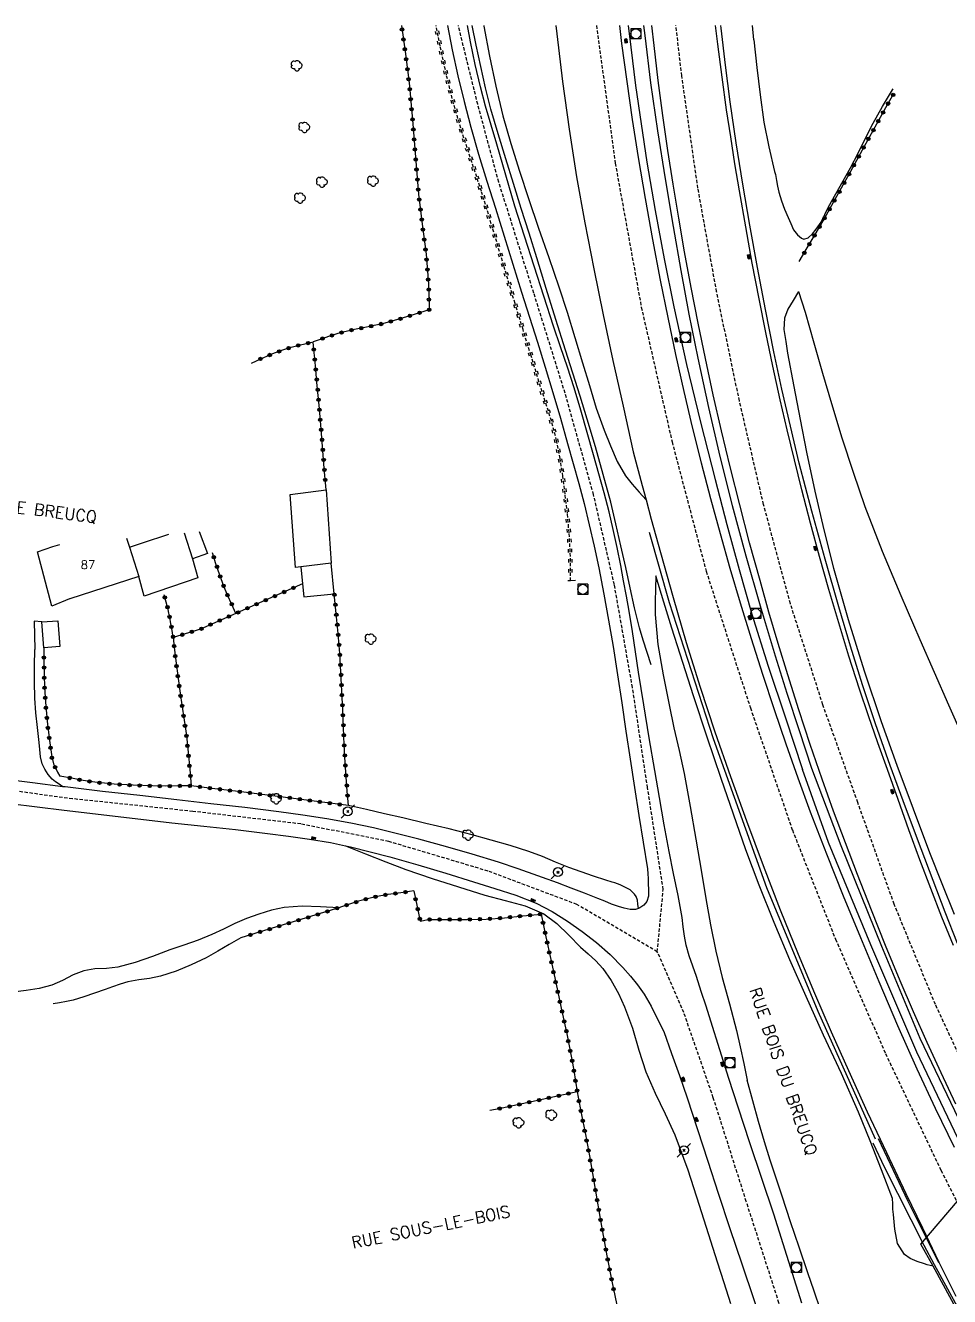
# Model space of a CAD drawing. Header units: millimetres. Extents: x 132999 to 134001, y 129000 to 130000.
# Drawn here: x 133138.7 to 133276.5, y 129810.6 to 130000 of the extents above; entities that cross this region are included whole.
import ezdxf
from ezdxf.enums import TextEntityAlignment as Align

# ---------------------------------------------------------------- set-up
doc = ezdxf.new("R2010")
doc.units = ezdxf.units.MM
doc.linetypes.add('DASHED', pattern=[0.75, 0.5, -0.25])
doc.layers.get('0').update_dxf_attribs({"linetype": 'CONTINUOUS'})
for name, color, linetype in [('W0001', 6, 'DASHED'), ('W0008', 7, 'CONTINUOUS'), ('W0010', 4, 'CONTINUOUS'), ('W0017', 7, 'CONTINUOUS'), ('W0101', 7, 'CONTINUOUS'), ('W0104', 1, 'CONTINUOUS'), ('W0120', 7, 'CONTINUOUS'), ('W0211', 2, 'CONTINUOUS'), ('W0214', 2, 'CONTINUOUS'), ('W0220', 5, 'DASHED'), ('W0300', 7, 'CONTINUOUS'), ('W0322', 7, 'CONTINUOUS'), ('W0323', 7, 'CONTINUOUS'), ('W0330', 7, 'CONTINUOUS'), ('W0401', 7, 'CONTINUOUS'), ('W0420', 7, 'CONTINUOUS'), ('W0473', 7, 'CONTINUOUS'), ('W0989', 7, 'CONTINUOUS'), ('W0991', 7, 'CONTINUOUS')]:
    doc.layers.add(name, color=color, linetype=linetype)
doc.styles.get("Standard").update_dxf_attribs({"font": 'romans.shx', "width": 0.85})

# ---------------------------------------------------------------- blocks, each defined once
blk = doc.blocks.new('T401')
for p, q in [((-0.3, 0.3), (0, 0.3)), ((-0.3, -0.25), (-0.3, 0.3)), ((-0.3, 0.15), (0, 0.15)), ((-0.3, 0), (0, 0)), ((0, 0.3), (0, -0.25)), ((-0.3, -0.15), (0, -0.15)), ((-0.3, -0.25), (-0.3, -0.3)), ((-0.3, -0.3), (0, -0.3)), ((0, -0.3), (0, -0.25))]:
    blk.add_line(p, q)
blk = doc.blocks.new('T420')
for p, q in [((0.75, 0.75), (-0.75, 0.75)), ((-0.75, 0.75), (-0.75, -0.75)), ((0.75, 0.75), (0.75, -0.75)), ((0.75, -0.75), (-0.75, -0.75))]:
    blk.add_line(p, q)
blk.add_ellipse((0, 0), major_axis=(-0.53, 0.53), ratio=1, start_param=3.926991, end_param=10.210176)
blk = doc.blocks.new('T300')
for p, q in [((-0.8, 0.51), (-0.86, 0.34)), ((-0.86, 0.34), (-0.86, 0.17)), ((-0.86, 0.17), (-0.74, 0.06)), ((-0.69, 0.63), (-0.8, 0.51)), ((-0.8, -0.06), (-0.74, 0.06)), ((-0.74, 0.06), (-0.69, 0.11)), ((-0.57, 0.69), (-0.69, 0.63)), ((-0.46, 0.69), (-0.57, 0.69)), ((-0.29, 0.63), (-0.46, 0.69)), ((-0.29, 0.63), (-0.17, 0.74)), ((-0.23, 0.57), (-0.29, 0.63)), ((-0.17, 0.74), (-0.06, 0.8)), ((-0.06, 0.8), (0.06, 0.8)), ((0.06, 0.8), (0.23, 0.74)), ((0.23, 0.74), (0.34, 0.63)), ((0.34, 0.63), (0.4, 0.51)), ((0.46, 0.46), (0.34, 0.46)), ((0.4, 0.51), (0.4, 0.46)), ((0.57, 0.4), (0.46, 0.46)), ((0.57, 0.4), (0.69, 0.29)), ((0.69, 0.29), (0.74, 0.17)), ((0.74, 0.06), (0.69, -0.17)), ((0.74, 0.17), (0.74, 0.06)), ((-0.8, -0.17), (-0.8, -0.06)), ((-0.8, -0.23), (-0.8, -0.17)), ((-0.74, -0.34), (-0.8, -0.23)), ((-0.69, -0.4), (-0.74, -0.34)), ((-0.51, -0.46), (-0.69, -0.4)), ((-0.4, -0.46), (-0.51, -0.46)), ((-0.4, -0.46), (-0.34, -0.46)), ((-0.34, -0.46), (-0.34, -0.4)), ((-0.34, -0.51), (-0.34, -0.46)), ((-0.29, -0.63), (-0.34, -0.51)), ((-0.17, -0.74), (-0.29, -0.63)), ((-0.06, -0.8), (-0.17, -0.74)), ((0.06, -0.8), (-0.06, -0.8)), ((0.17, -0.74), (0.06, -0.8)), ((0.23, -0.69), (0.17, -0.74)), ((0.29, -0.46), (0.23, -0.46)), ((0.29, -0.63), (0.23, -0.69)), ((0.46, -0.4), (0.29, -0.46)), ((0.34, -0.51), (0.29, -0.63)), ((0.34, -0.51), (0.34, -0.46)), ((0.57, -0.34), (0.46, -0.4)), ((0.63, -0.29), (0.57, -0.34)), ((0.69, -0.17), (0.63, -0.29))]:
    blk.add_line(p, q)
blk = doc.blocks.new('T473')
for p, q in [((-0.166667, 0.166667), (0.166667, -0.166667)), ((-0.166667, -0.166667), (0.166667, 0.166667)), ((0.500001, 0.500001), (1.000002, 1.000002)), ((-1.000002, -1.000002), (-0.500001, -0.500001))]:
    blk.add_line(p, q)
blk.add_ellipse((0, 0), major_axis=(0.471405, 0.471405), ratio=1, start_param=5.4977871438, end_param=11.780972451)
blk = doc.blocks.new('t323o')
at = {"color": 0, "linetype": 'Continuous'}
for radius in [0.25, 0.15]:
    blk.add_circle((0, 0), radius, dxfattribs=at)
blk = doc.blocks.new('t220o')
at = {"color": 0, "linetype": 'Continuous'}
for p, q in [((-0.25, 0.25), (0.25, 0.25)), ((-0.25, -0.25), (0.25, -0.25))]:
    blk.add_line(p, q, dxfattribs=at)
blk = doc.blocks.new('t322o')
at = {"color": 0, "linetype": 'Continuous'}
for radius in [0.25, 0.15]:
    blk.add_circle((0, 0), radius, dxfattribs=at)

msp = doc.modelspace()

# ---------------------------------------------------------------- linework, layer by layer
at = {"layer": 'W0001'}
for points in [[(133232.92, 129861.94), (133233.8, 129871.23), (133231.47, 129886.4), (133229.22, 129901.33), (133226.52, 129916.65), (133223.42, 129930.07), (133219.18, 129945.19), (133214.5, 129960.12), (133209.29, 129976.63), (133206.15, 129988.24), (133203.26, 130000)], [(133223.84, 130000), (133226.65, 129979.45), (133230.53, 129958.02), (133235.12, 129937.94), (133240.2, 129918.66), (133246.79, 129898.31), (133253.05, 129880.1), (133259.47, 129863.84), (133266.93, 129846.77), (133275.21, 129829.37), (133282.2, 129815.55), (133292.1, 129797.22), (133301.61, 129780.76), (133311.5, 129763.51), (133320.99, 129747.33), (133332.02, 129728.72), (133342.61, 129710.36), (133353.18, 129692.49), (133354.09, 129690.95)], [(133364.5, 129694.18), (133363.42, 129696), (133352.85, 129713.93), (133342.48, 129731.02), (133331.99, 129748.75), (133321.19, 129766.93), (133310.3, 129785.76), (133299.95, 129804.24), (133290.15, 129821.77), (133281.95, 129837.88), (133274.38, 129854.08), (133268.23, 129869.03), (133262.81, 129884.18), (133257.6, 129898.76), (133252.76, 129913.82), (133248.76, 129928.59), (133245.16, 129944.04), (133241.76, 129960.32), (133238.97, 129975.76), (133236.57, 129992.51), (133235.7, 130000)], [(133232.92, 129861.94), (133220.94, 129868.99), (133207.7, 129873.96), (133192.88, 129878.38), (133179.77, 129880.99), (133163.68, 129882.86), (133145.75, 129884.74), (133126.8, 129887.28), (133111.52, 129889.15), (133096.98, 129890.03), (133083.62, 129888.8), (133069.92, 129885.42), (133060.59, 129882.94), (133036.27, 129877.48), (133023.95, 129874.5), (133015, 129872.34)], [(133256.24, 129791.49), (133254.73, 129798.01), (133251.06, 129809.61), (133246.19, 129824.71), (133241.27, 129840.18), (133236.88, 129852.87), (133232.92, 129861.94)]]:
    msp.add_lwpolyline(points, dxfattribs=at)
at = {"layer": 'W0008'}
for points in [[(133201.62, 130000), (133202.32, 129996.34), (133203.18, 129992.5), (133204.11, 129988.67), (133205.1, 129984.86), (133206.28, 129980.82), (133207.53, 129976.8), (133208.8, 129972.78), (133210.09, 129968.6), (133211.39, 129964.43), (133212.69, 129960.25), (133213.87, 129956.52), (133215.05, 129952.79), (133216.21, 129949.06), (133217.35, 129945.28), (133218.47, 129941.49), (133219.55, 129937.69), (133220.39, 129934.72), (133221.21, 129931.74), (133222, 129928.76), (133222.78, 129925.57), (133223.52, 129922.37), (133224.21, 129919.16), (133224.97, 129915.26), (133225.66, 129911.35), (133226.32, 129907.43), (133226.98, 129903.23), (133227.61, 129899.02), (133228.25, 129894.81), (133228.89, 129890.63), (133229.53, 129886.44), (133230.17, 129882.26), (133231.47, 129874.3)], [(133254.48, 129809.57), (133253.05, 129813.99), (133251.68, 129818.42), (133250.28, 129822.85), (133248.52, 129828.16), (133246.72, 129833.47), (133244.96, 129838.79), (133243.6, 129843.05), (133242.25, 129847.33), (133240.91, 129851.6), (133240.19, 129853.82), (133239.47, 129856.04), (133238.75, 129858.26), (133238.22, 129859.8), (133237.68, 129861.34), (133237.23, 129862.9), (133236.98, 129864.28), (133236.8, 129865.68), (133236.61, 129867.07), (133236.01, 129870.34), (133235.34, 129873.6), (133234.69, 129876.86), (133233.95, 129880.88), (133233.24, 129884.91), (133232.55, 129888.95), (133231.73, 129893.84), (133230.92, 129898.73), (133230.12, 129903.63), (133229.66, 129906.65), (133229.2, 129909.67), (133228.71, 129912.68), (133228.31, 129914.96), (133227.9, 129917.24), (133227.47, 129919.51), (133226.93, 129922.2), (133226.35, 129924.87), (133225.73, 129927.53), (133224.99, 129930.36), (133224.21, 129933.17), (133223.42, 129935.98), (133222.48, 129939.32), (133221.51, 129942.65), (133220.51, 129945.98), (133219.51, 129949.05), (133218.48, 129952.12), (133217.45, 129955.19), (133211.68, 129973.07), (133210.78, 129976.15), (133209.88, 129979.22), (133208.99, 129982.3), (133208.15, 129985.14), (133207.32, 129987.98), (133206.55, 129990.83), (133205.78, 129994.18), (133205.09, 129997.56), (133204.63, 130000)], [(133217.79, 130000), (133217.92, 129998.77), (133218.8, 129991.64), (133219.78, 129984.52), (133220.89, 129977.42), (133222.11, 129970.56), (133223.46, 129963.71), (133224.86, 129956.87), (133226.31, 129950.06), (133227.82, 129943.26), (133229.32, 129936.46)], [(133227.27, 130000), (133227.6, 129997.31), (133228.36, 129991.64), (133229.19, 129985.97), (133230.08, 129980.32), (133231.11, 129974.2), (133232.2, 129968.1), (133233.36, 129962.01), (133234.47, 129956.48), (133235.64, 129950.96), (133236.87, 129945.45), (133238.14, 129940.12), (133239.47, 129934.8), (133240.85, 129929.5), (133242.27, 129924.3), (133243.74, 129919.11), (133245.27, 129913.95), (133246.91, 129908.62), (133248.61, 129903.32), (133250.36, 129898.04), (133252.1, 129892.94), (133253.89, 129887.86), (133255.73, 129882.8), (133258.15, 129876.52), (133260.65, 129870.28), (133263.21, 129864.06), (133265.94, 129857.5), (133268.72, 129850.97), (133271.61, 129844.48), (133274.36, 129838.64), (133277.2, 129832.83)], [(133277.43, 129839.23), (133275.22, 129843.88), (133273.14, 129848.43), (133271.12, 129853.01), (133269.14, 129857.6), (133266.96, 129862.86), (133264.85, 129868.14), (133262.78, 129873.44), (133260.98, 129878.16), (133259.21, 129882.9), (133257.5, 129887.66), (133255.73, 129892.82), (133254.04, 129898.01), (133252.4, 129903.21), (133250.96, 129907.88), (133249.57, 129912.57), (133248.23, 129917.28), (133246.68, 129922.9), (133245.2, 129928.55), (133243.78, 129934.21), (133242.49, 129939.57), (133241.26, 129944.95), (133240.08, 129950.34), (133239, 129955.64), (133237.97, 129960.95), (133236.99, 129966.27), (133236.11, 129971.29), (133235.27, 129976.32), (133234.49, 129981.36), (133233.75, 129986.58), (133233.07, 129991.8), (133232.43, 129997.03), (133232.08, 130000)], [(133277.07, 129862.86), (133275.35, 129867.1), (133273.7, 129871.37), (133272.08, 129875.65), (133270.42, 129880.12), (133268.81, 129884.62), (133267.22, 129889.12), (133265.81, 129893.1), (133264.41, 129897.08), (133263.06, 129901.08), (133261.48, 129906.01), (133259.96, 129910.95), (133258.5, 129915.91), (133257.1, 129920.86), (133255.75, 129925.82), (133254.45, 129930.8), (133253.35, 129935.26), (133252.28, 129939.73), (133251.26, 129944.21), (133250.16, 129949.21), (133249.12, 129954.22), (133248.11, 129959.24), (133247.08, 129964.59), (133246.1, 129969.96), (133245.17, 129975.33), (133244.5, 129979.35), (133243.86, 129983.38), (133243.26, 129987.41), (133242.58, 129992.31), (133241.95, 129997.21), (133241.62, 130000)], [(133229.32, 129936.46), (133230.67, 129931.45), (133231.25, 129929.29), (133232.02, 129926.43), (133233.4, 129921.43), (133235.29, 129914.72), (133237.23, 129908.03), (133239.29, 129901.37), (133241.51, 129894.7), (133243.84, 129888.07), (133246.24, 129881.46), (133248.72, 129874.8), (133251.26, 129868.17), (133253.9, 129861.57), (133256.34, 129855.77), (133258.86, 129850), (133261.43, 129844.25), (133264.23, 129838.11), (133267.1, 129832), (133269.99, 129825.91), (133272.43, 129820.79), (133274.9, 129815.68), (133277.43, 129810.61)], [(133161.3, 129884.58), (133155.76, 129885.21), (133150.21, 129885.85), (133144.66, 129886.5), (133144.3, 129886.54), (133139.75, 129887.11), (133134.95, 129887.73)], [(133136.46, 129884.02), (133144.5, 129883.06), (133152.53, 129882.09), (133160.57, 129881.15), (133165.31, 129880.64), (133170.05, 129880.14), (133174.79, 129879.58), (133177.94, 129879.18), (133181.09, 129878.74), (133184.22, 129878.21), (133186.44, 129877.73), (133187.18, 129877.57), (133190.12, 129876.84), (133193.05, 129876.07), (133197.23, 129874.91), (133201.4, 129873.65), (133205.54, 129872.34), (133208.69, 129871.39), (133211.83, 129870.4), (133214.85, 129869.17), (133217.23, 129867.92), (133219.54, 129866.51), (133221.74, 129864.97), (133223.87, 129863.31), (133225.9, 129861.52), (133227.79, 129859.59), (133228.91, 129858.32), (133229.97, 129857), (133230.95, 129855.62), (133232.02, 129853.81), (133232.96, 129851.92), (133233.91, 129850.04)], [(133231.47, 129874.3), (133231.51, 129873.58), (133231.54, 129872.85), (133231.56, 129872.12), (133231.61, 129871.17), (133231.62, 129870.21), (133231.38, 129869.41), (133230.93, 129868.91), (133230.32, 129868.5), (133230.1, 129868.4), (133229.69, 129868.24), (133228.87, 129868.22), (133227.99, 129868.45), (133227.13, 129868.71), (133226.1, 129869.05), (133225.08, 129869.46), (133224.07, 129869.88), (133222.06, 129870.66), (133220.06, 129871.44), (133218.04, 129872.21), (133215.13, 129873.28), (133212.2, 129874.31), (133209.26, 129875.29), (133205.32, 129876.5), (133201.36, 129877.63), (133197.38, 129878.7), (133194, 129879.57), (133190.62, 129880.39), (133187.21, 129881.12), (133183.66, 129881.76), (133180.09, 129882.3), (133176.51, 129882.81), (133171.45, 129883.45), (133166.38, 129884.01), (133161.3, 129884.58)], [(133233.91, 129850.04), (133235.06, 129846.76), (133236.21, 129843.48), (133237.35, 129840.19), (133238.91, 129835.46), (133240.44, 129830.71), (133241.98, 129825.96), (133243.74, 129820.68), (133245.53, 129815.42), (133247.3, 129810.14), (133248.29, 129807.11), (133249.28, 129804.07), (133250.27, 129801.04)]]:
    msp.add_lwpolyline(points, dxfattribs=at)
at = {"layer": 'W0010'}
for points in [[(133231.98, 129904.69), (133231.4, 129906.52), (133230.83, 129908.36), (133230.29, 129910.2), (133229.54, 129913.18), (133228.88, 129916.19), (133228.21, 129919.19), (133227.48, 129922.45), (133226.75, 129925.71), (133225.97, 129928.96), (133224.87, 129933.09), (133223.7, 129937.21), (133222.48, 129941.32), (133221.41, 129944.75), (133220.31, 129948.16), (133219.21, 129951.59), (133217.78, 129956.18), (133216.37, 129960.77), (133214.95, 129965.36), (133213.8, 129969.05), (133212.64, 129972.73), (133211.49, 129976.42), (133210.33, 129980.12), (133209.18, 129983.82), (133208.12, 129987.54), (133207.32, 129990.69), (133206.59, 129993.86), (133205.9, 129997.04), (133205.31, 130000)], [(133228.56, 130000), (133228.95, 129996.74), (133229.69, 129991.03), (133230.5, 129985.33), (133231.38, 129979.64), (133232.6, 129972.42), (133233.93, 129965.23), (133235.37, 129958.06), (133237.29, 129949.45), (133239.36, 129940.87), (133241.54, 129932.32), (133243.3, 129925.62), (133245.12, 129918.93), (133247.03, 129912.27), (133249.45, 129904.53), (133252.01, 129896.83), (133254.56, 129889.13)], [(133230.87, 130000), (133231.04, 129998.49), (133231.93, 129991.43), (133232.95, 129984.29), (133234.09, 129977.16), (133235.3, 129970.05), (133236.44, 129963.49), (133237.64, 129956.95), (133238.94, 129950.43), (133240.53, 129943.08), (133242.25, 129935.76), (133244.08, 129928.47), (133246.1, 129920.97), (133248.24, 129913.51), (133250.48, 129906.07), (133252.25, 129900.48), (133254.08, 129894.9), (133255.92, 129889.32)], [(133277.67, 129863.16), (133275.83, 129867.85), (133274.04, 129872.57), (133272.27, 129877.29), (133269.94, 129883.48), (133267.63, 129889.68), (133265.43, 129895.92), (133263.53, 129901.7), (133261.73, 129907.51), (133259.99, 129913.34), (133257.92, 129920.45), (133255.94, 129927.59), (133254.08, 129934.75), (133252.76, 129940.27), (133251.5, 129945.8), (133250.31, 129951.35), (133249.04, 129957.64), (133247.84, 129963.94), (133246.71, 129970.25), (133245.67, 129976.36), (133244.69, 129982.49), (133243.79, 129988.62), (133243.08, 129994.09), (133242.45, 129999.57), (133242.4, 130000)], [(133231.69, 129924.46), (133234.68, 129913.97), (133241.23, 129893.74), (133249.21, 129871.52), (133256.85, 129853.08), (133265.42, 129834.06)], [(133255.92, 129889.32), (133260.26, 129877.76), (133266.32, 129862.76), (133272.08, 129849.07), (133279.52, 129833.52), (133285.06, 129822.06), (133286.75, 129818.29), (133287.61, 129815.3), (133283.72, 129821.92), (133278.26, 129833.02), (133271.61, 129846.99), (133264.74, 129862.96), (133258.46, 129878.22), (133254.56, 129889.13)], [(133265.04, 129833.48), (133266.81, 129829.8), (133272.63, 129818.2), (133274.2, 129815.33), (133282.42, 129800.29), (133299.26, 129770.6), (133316.68, 129740.8), (133329.94, 129718.54), (133337.08, 129706.55), (133340.3, 129701.13), (133347.56, 129688.93)], [(133265.87, 129834.12), (133270.26, 129824.79), (133274.85, 129815.62)]]:
    msp.add_lwpolyline(points, dxfattribs=at)
at = {"layer": 'W0017'}
for points in [[(133141.18, 129911.1), (133140.02, 129911.19), (133140.11, 129906.97)], [(133144.3, 129886.54), (133143.76, 129886.9), (133143.22, 129887.26), (133142.72, 129887.67), (133142.12, 129888.36), (133141.61, 129889.14), (133141.22, 129889.96), (133140.96, 129890.99), (133140.85, 129892.07), (133140.76, 129893.15), (133140.5, 129895.35), (133140.28, 129897.55), (133140.13, 129899.76), (133140.07, 129902.16), (133140.09, 129904.57), (133140.11, 129906.97)]]:
    msp.add_lwpolyline(points, dxfattribs=at)
at = {"layer": 'W0101'}
msp.add_lwpolyline([(133153.8, 129923.59), (133154.23, 129922.24), (133155.64, 129917.86), (133145.36, 129914.56), (133145.29, 129914.53), (133142.65, 129913.46), (133140.53, 129921.54), (133142.82, 129922.32), (133143.83, 129922.65)], dxfattribs=at)
at = {"layer": 'W0104'}
for points in [[(133178.21, 129930.09), (133183.53, 129930.77), (133184.28, 129919.88), (133179.77, 129919.3), (133178.96, 129919.2)], [(133141.46, 129907.25), (133141.18, 129911.1), (133143.54, 129911.27), (133143.83, 129907.42)]]:
    msp.add_lwpolyline(points, close=True, dxfattribs=at)
for points in [[(133154.23, 129922.24), (133156.19, 129922.89), (133160.09, 129924.17)], [(133162.39, 129924.39), (133163.61, 129920.5), (133164.4, 129917.65), (133156.41, 129914.96), (133155.64, 129917.86)], [(133164.63, 129924.6), (133165.84, 129921.32), (133163.61, 129920.5)], [(133179.77, 129919.3), (133180.04, 129916.77), (133180.24, 129914.83), (133184.77, 129915.31), (133184.28, 129919.88)]]:
    msp.add_lwpolyline(points, dxfattribs=at)
at = {"layer": 'W0120'}
for points in [[(133220.72, 129917.26), (133219.99, 129917.23), (133219.57, 129917.2)], [(133347.41, 129688.9), (133342.64, 129696.88), (133331.21, 129715.99), (133330.57, 129717.05), (133329.05, 129719.59), (133313.6, 129745.41), (133310.95, 129749.99), (133303.96, 129762.08), (133300.8, 129767.55), (133287.32, 129790.86), (133286.06, 129793.04), (133285.49, 129794.02), (133284.31, 129796.19), (133282.99, 129798.62), (133282.08, 129800.29), (133274.03, 129815.06), (133272.23, 129818.36), (133289.2, 129838.28), (133304.01, 129810.02), (133325.99, 129771.46), (133355.93, 129721.4), (133371.13, 129696.23)]]:
    msp.add_lwpolyline(points, dxfattribs=at)
at = {"layer": 'W0211'}
for points in [[(133207.06, 130000), (133207.08, 129999.89), (133207.9, 129995.41), (133208.83, 129990.94), (133209.91, 129986.51), (133211.08, 129982.38), (133212.39, 129978.28), (133213.73, 129974.19), (133215.23, 129969.8), (133216.77, 129965.42), (133218.26, 129961.03), (133219.46, 129957.25), (133220.61, 129953.47), (133221.79, 129949.69), (133222.8, 129946.33), (133223.83, 129942.98), (133225.02, 129939.69), (133225.95, 129937.34), (133226.95, 129935.02), (133228.2, 129932.85), (133229.15, 129931.62), (133230.2, 129930.46), (133231.25, 129929.29)], [(133247.33, 129997.84), (133247.09, 130000)], [(133253.99, 129960.32), (133253.19, 129959.02), (133252.4, 129957.73), (133251.86, 129956.38), (133251.78, 129954.68), (133252.07, 129952.91), (133252.35, 129951.13), (133253.27, 129946.21), (133254.2, 129941.29), (133255.18, 129936.39), (133256.42, 129930.6), (133257.75, 129924.84), (133259.2, 129919.1), (133261.36, 129911.44), (133263.74, 129903.83), (133266.27, 129896.27), (133268.61, 129889.74), (133271.05, 129883.24), (133273.5, 129876.75), (133275.33, 129872.14), (133277.16, 129867.54)], [(133274.03, 129815.06), (133273.59, 129815.18), (133273.16, 129815.29), (133272.73, 129815.42), (133271.66, 129815.78), (133270.62, 129816.23), (133269.75, 129816.82), (133268.75, 129818.48), (133268.32, 129820.62), (133268.11, 129822.8), (133268.05, 129823.58), (133268.02, 129824.36), (133267.99, 129825.15), (133266.32, 129829.46), (133264.65, 129833.76), (133262.92, 129838.04), (133260.37, 129843.8), (133257.7, 129849.51), (133255.09, 129855.25), (133252.69, 129860.76), (133250.34, 129866.3), (133248.1, 129871.88), (133246.13, 129877.15), (133244.27, 129882.45), (133242.44, 129887.77), (133240.35, 129893.93), (133238.32, 129900.1), (133236.33, 129906.28), (133235.11, 129910.17), (133233.91, 129914.06), (133232.71, 129917.95)], [(133230.1, 129868.4), (133230.03, 129869.02), (133229.96, 129869.64), (133229.78, 129870.19), (133229.52, 129870.54), (133229.19, 129870.87), (133228.86, 129871.18), (133228.38, 129871.44), (133227.9, 129871.69), (133227.4, 129871.92), (133227.01, 129872.07), (133226.6, 129872.2), (133226.19, 129872.33), (133225.87, 129872.42), (133225.55, 129872.51), (133225.23, 129872.61), (133223.4, 129873.23), (133221.57, 129873.86), (133219.75, 129874.51), (133217.76, 129875.3), (133215.79, 129876.13), (133213.79, 129876.9), (133210.99, 129877.8), (133208.16, 129878.59), (133205.32, 129879.35), (133201.88, 129880.24), (133198.43, 129881.08), (133194.98, 129881.9), (133192.27, 129882.52), (133189.57, 129883.12), (133186.86, 129883.72)], [(133186.44, 129877.73), (133189.43, 129876.54), (133192.43, 129875.35), (133195.45, 129874.21), (133199.36, 129872.86), (133203.29, 129871.6), (133207.23, 129870.36), (133210.23, 129869.57), (133213.23, 129868.79), (133215.99, 129867.6), (133217.93, 129866.13), (133219.72, 129864.4), (133221.49, 129862.64), (133222.63, 129861.61), (133223.77, 129860.57), (133224.81, 129859.46), (133226.05, 129857.67), (133227.11, 129855.73), (133228.05, 129853.75), (133229.23, 129850.57), (133230.15, 129847.28), (133231.19, 129844.03), (133232.58, 129840.89), (133234.09, 129837.79), (133235.51, 129834.66), (133237.45, 129829.46), (133239.17, 129824.17), (133240.85, 129818.87), (133241.84, 129815.75), (133242.82, 129812.64), (133243.81, 129809.53)], [(133185.43, 129868.51), (133182.7, 129868.62), (133179.96, 129868.74), (133177.28, 129868.55), (133175.39, 129868.13), (133173.53, 129867.56), (133171.7, 129866.9), (133169.96, 129866.14), (133168.26, 129865.29), (133166.53, 129864.5), (133164.45, 129863.69), (133162.35, 129862.94), (133160.24, 129862.21), (133157.68, 129861.26), (133155.1, 129860.34), (133152.48, 129859.65), (133150.79, 129859.47), (133149.09, 129859.38), (133147.43, 129859.12), (133145.82, 129858.48), (133144.26, 129857.64), (133142.66, 129856.94), (133140.77, 129856.48), (133138.82, 129856.19), (133136.87, 129855.9)]]:
    msp.add_lwpolyline(points, dxfattribs=at)
at = {"layer": 'W0214'}
for points in [[(133253.99, 129960.32), (133254.97, 129957.24)], [(133254.97, 129957.24), (133256.26, 129952.71), (133257.54, 129948.18), (133258.87, 129943.67), (133260.45, 129938.52), (133262.1, 129933.4), (133263.86, 129928.31), (133266.44, 129921.64), (133269.23, 129915.04), (133272.07, 129908.47), (133274.18, 129903.61), (133276.33, 129898.76), (133278.48, 129893.91)], [(133232.71, 129917.95), (133232.64, 129916.04), (133232.58, 129914.13), (133232.58, 129912.23), (133232.99, 129907.72), (133233.79, 129903.23), (133234.69, 129898.76), (133235.4, 129895.34), (133236.17, 129891.93), (133236.9, 129888.51), (133237.81, 129883.61), (133238.65, 129878.7), (133239.49, 129873.8), (133240.17, 129869.87), (133240.85, 129865.94), (133241.63, 129862.03), (133242.61, 129858.09), (133243.7, 129854.16), (133244.72, 129850.23), (133245.27, 129847.75), (133245.81, 129845.27), (133246.34, 129842.79)], [(133170.83, 129864.03), (133169.11, 129863.02), (133167.4, 129862.01), (133165.66, 129861.06), (133163.44, 129859.99), (133161.17, 129859.03), (133158.85, 129858.28), (133157.24, 129857.98), (133155.61, 129857.78), (133154, 129857.48), (133152.86, 129857.13), (133151.72, 129856.73), (133150.59, 129856.33), (133149.02, 129855.77), (133147.44, 129855.21), (133145.85, 129854.74), (133144.82, 129854.53), (133143.79, 129854.34), (133142.86, 129854.18)], [(133258.24, 129805.83), (133257.27, 129808.59), (133256.3, 129811.35), (133255.35, 129814.11), (133254.06, 129817.9), (133252.8, 129821.71), (133251.54, 129825.51), (133250.64, 129828.2), (133249.75, 129830.9), (133248.89, 129833.6), (133248.01, 129836.65), (133247.17, 129839.72), (133246.34, 129842.79)]]:
    msp.add_lwpolyline(points, dxfattribs=at)
at = {"layer": 'W0220'}
for points in [[(133211.71, 129958.57), (133210.05, 129964.14), (133208.39, 129969.72), (133206.69, 129975.28), (133205.28, 129979.64), (133203.84, 129983.99), (133202.54, 129988.38), (133201.48, 129992.65), (133200.54, 129996.95), (133199.95, 130000)], [(133219.99, 129917.23), (133219.98, 129918.66), (133219.97, 129920.09), (133219.94, 129921.52), (133219.77, 129924.4), (133219.52, 129927.27), (133219.18, 129930.13), (133218.84, 129932.81), (133218.42, 129935.47), (133217.91, 129938.11), (133217.13, 129941.06), (133216.21, 129943.97), (133215.28, 129946.89), (133214.1, 129950.78), (133212.9, 129954.68), (133211.71, 129958.57)]]:
    msp.add_lwpolyline(points, dxfattribs=at)
at = {"layer": 'W0322'}
msp.add_lwpolyline([(133186.86, 129883.72), (133182.57, 129884.28), (133178.28, 129884.85), (133173.99, 129885.39), (133170.48, 129885.82), (133166.96, 129886.24), (133163.45, 129886.66), (133161.52, 129886.65), (133159.6, 129886.63), (133157.67, 129886.65), (133154.8, 129886.75), (133151.93, 129886.92), (133149.08, 129887.21), (133147.33, 129887.48), (133145.59, 129887.79), (133143.85, 129888.11)], dxfattribs=at)
at = {"layer": 'W0323'}
for points in [[(133194.78, 130000), (133195.33, 129996.1), (133195.91, 129991.46), (133196.44, 129985.93), (133196.86, 129980.39), (133197.34, 129974.86), (133197.88, 129970.39), (133198.45, 129965.92), (133198.82, 129961.43), (133198.86, 129960.16), (133198.89, 129958.89), (133198.91, 129957.62), (133196.65, 129956.92), (133194.38, 129956.22), (133192.1, 129955.58), (133189.82, 129955.08), (133187.54, 129954.64), (133185.28, 129954.09), (133184.05, 129953.69), (133182.82, 129953.25), (133181.6, 129952.82)], [(133254.08, 129964.82), (133255.26, 129966.83), (133256.45, 129968.85), (133257.63, 129970.88), (133259.7, 129974.57), (133261.75, 129978.29), (133263.8, 129982), (133265.39, 129984.89), (133266.98, 129987.77), (133268.2, 129989.84)], [(133172.4, 129949.65), (133173.8, 129950.33), (133175.6, 129951.08), (133176.96, 129951.58), (133178.34, 129952.03), (133179.74, 129952.41), (133180.36, 129952.55), (133180.98, 129952.68), (133181.6, 129952.82)], [(133183.53, 129930.77), (133183.27, 129934.01), (133183.02, 129937.25), (133182.75, 129940.48), (133182.5, 129943.39), (133182.23, 129946.3), (133181.96, 129949.2), (133181.84, 129950.41), (133181.72, 129951.61), (133181.6, 129952.82)], [(133170.09, 129912.37), (133169.47, 129913.72), (133168.85, 129915.07), (133168.28, 129916.44), (133167.68, 129918.09), (133167.13, 129919.75), (133166.59, 129921.41)], [(133180.04, 129916.77), (133174.95, 129914.52), (133170.2, 129912.42), (133170.09, 129912.37), (133164.83, 129910.04), (133160.74, 129908.79), (133160.58, 129909.8), (133160.41, 129910.81), (133160.23, 129911.82), (133160.11, 129912.38), (133159.99, 129912.95), (133159.85, 129913.52), (133159.71, 129914.05), (133159.55, 129914.59), (133159.39, 129915.12)], [(133186.86, 129883.72), (133186.7, 129885.87), (133186.54, 129888.02), (133186.4, 129890.17), (133186.26, 129892.76), (133186.14, 129895.35), (133186.02, 129897.94), (133185.89, 129900.76), (133185.76, 129903.59), (133185.59, 129906.4), (133185.34, 129909.38), (133185.05, 129912.35), (133184.77, 129915.31)], [(133160.74, 129908.79), (133160.96, 129906.88), (133161.18, 129904.97), (133161.42, 129903.06), (133161.84, 129900.09), (133162.3, 129897.12), (133162.71, 129894.15), (133162.98, 129891.65), (133163.22, 129889.16), (133163.45, 129886.66)], [(133141.46, 129907.25), (133141.48, 129905.25), (133141.51, 129903.26), (133141.58, 129901.27), (133141.75, 129898.54), (133142.01, 129895.81), (133142.37, 129893.1), (133142.5, 129892.04), (133142.65, 129890.98), (133142.92, 129889.96), (133143.2, 129889.33), (133143.52, 129888.72), (133143.85, 129888.11)], [(133196.62, 129871), (133194.7, 129870.74), (133192.79, 129870.48), (133190.9, 129870.14), (133188.35, 129869.46), (133185.83, 129868.64), (133185.43, 129868.51), (133183.31, 129867.82), (133179.15, 129866.55), (133174.99, 129865.29), (133170.83, 129864.03)], [(133196.62, 129871), (133197.59, 129866.52), (133198.75, 129866.75)], [(133198.75, 129866.75), (133201.63, 129866.75), (133204.51, 129866.75), (133207.39, 129866.82), (133210.13, 129867.02), (133212.86, 129867.28), (133215.6, 129867.55), (133216.32, 129864.16), (133217.04, 129860.77), (133217.77, 129857.38), (133218.61, 129853.55), (133219.44, 129849.71), (133220.2, 129845.86), (133220.47, 129844.27), (133220.72, 129842.68), (133220.98, 129841.08), (133218.93, 129840.63), (133216.89, 129840.19), (133214.85, 129839.74), (133212.08, 129839.14), (133209.32, 129838.54), (133207.95, 129838.27)], [(133220.98, 129841.08), (133221.59, 129837.9), (133222.2, 129834.73), (133222.79, 129831.55), (133223.67, 129826.58), (133224.52, 129821.6), (133225.42, 129816.63), (133226.21, 129812.62), (133227.03, 129808.6), (133227.84, 129804.59), (133228.25, 129802.54), (133228.65, 129800.48), (133229.05, 129798.43)]]:
    msp.add_lwpolyline(points, dxfattribs=at)
at = {"layer": 'W0330'}
msp.add_lwpolyline([(133247.33, 129997.84), (133247.78, 129993.75), (133248.23, 129989.66), (133248.82, 129985.59), (133249.55, 129981.89), (133250.41, 129978.22), (133250.52, 129977.78), (133250.68, 129976.9), (133250.85, 129976.02), (133251.05, 129975.15), (133251.43, 129973.88), (133251.88, 129972.62), (133252.41, 129971.39), (133252.81, 129970.46), (133253.24, 129969.55), (133253.84, 129968.79), (133254.12, 129968.53), (133254.43, 129968.29), (133254.74, 129968.14), (133255.4, 129968.33), (133256.04, 129968.96), (133256.62, 129969.65), (133257.33, 129970.67), (133257.88, 129971.83), (133258.43, 129972.98), (133259.53, 129974.91), (133260.64, 129976.83), (133261.72, 129978.77), (133262.85, 129980.98), (133263.94, 129983.22), (133265.08, 129985.43), (133266.5, 129987.92), (133267.99, 129990.38), (133268.09, 129990.53)], dxfattribs=at)

# ---------------------------------------------------------------- block references
at = {"layer": 'W0220'}
for p, rotation in [((133200.16, 129998.92), 100.8348624505422), ((133200.44, 129997.45), 100.8348624505422), ((133200.75, 129995.98), 102.3029292508207), ((133201.07, 129994.51), 102.3029292508207), ((133201.39, 129993.05), 102.3029292508207), ((133201.74, 129991.59), 103.9983327240217), ((133202.1, 129990.14), 103.9983327240217), ((133202.47, 129988.68), 103.9983327240217), ((133202.88, 129987.24), 106.4990275309668), ((133203.3, 129985.8), 106.4990275309668), ((133203.73, 129984.36), 106.4990275309668), ((133204.19, 129982.93), 108.2609903251753), ((133204.66, 129981.51), 108.2609903251753), ((133205.13, 129980.08), 108.2609903251753), ((133205.59, 129978.66), 108.008025291155), ((133206.06, 129977.23), 108.008025291155), ((133206.52, 129975.81), 108.008025291155), ((133206.97, 129974.37), 106.9332496077791), ((133207.41, 129972.94), 106.9332496077791), ((133207.84, 129971.5), 106.9332496077791), ((133208.28, 129970.07), 106.9332496077791), ((133208.71, 129968.63), 106.5963793904651), ((133209.14, 129967.19), 106.5963793904651), ((133209.57, 129965.76), 106.5963793904651), ((133210, 129964.32), 106.5963793904651), ((133210.42, 129962.88), 106.6030059831061), ((133210.85, 129961.44), 106.6030059831061), ((133211.28, 129960.01), 106.6030059831061), ((133211.83, 129958.18), 107.0510039859936), ((133212.27, 129956.75), 107.0510039859936), ((133212.71, 129955.31), 107.0510039859936), ((133213.15, 129953.88), 107.0375507932885), ((133213.59, 129952.45), 107.0375507932885), ((133214.03, 129951.01), 107.0375507932885), ((133214.46, 129949.58), 106.9175641530581), ((133214.9, 129948.14), 106.9175641530581), ((133215.34, 129946.71), 107.6054918673524), ((133215.79, 129945.28), 107.6054918673524), ((133216.25, 129943.85), 107.48701828737), ((133216.7, 129942.42), 107.48701828737), ((133217.14, 129940.99), 104.8382317455873), ((133217.53, 129939.54), 104.8382317455873), ((133217.91, 129938.09), 101.1052011058018), ((133218.2, 129936.61), 101.1052011058018), ((133218.48, 129935.14), 98.77364535257148), ((133218.7, 129933.66), 98.77364535257148), ((133218.92, 129932.17), 97.44424633357373), ((133219.11, 129930.68), 97.44424633357373), ((133219.29, 129929.2), 96.57510817550903), ((133219.47, 129927.71), 96.57510817550903), ((133219.61, 129926.21), 95.17463513360714), ((133219.75, 129924.72), 95.17463513360714), ((133219.84, 129923.22), 93.24382183637765), ((133219.93, 129921.72), 93.24382183637765), ((133219.97, 129920.22), 91.31920906899398), ((133219.98, 129918.72), 90.35984315200076)]:
    msp.add_blockref('t220o', p, dxfattribs=dict(at, rotation=rotation))
at = {"layer": 'W0300', "rotation": 359.9999899820874}
for p in [(133179.21, 129993.98), (133180.33, 129984.8), (133182.95, 129976.63), (133190.57, 129976.77), (133179.68, 129974.24), (133190.22, 129908.54), (133176.13, 129884.72), (133204.73, 129879.32), (133212.26, 129836.43), (133217.15, 129837.58)]:
    msp.add_blockref('T300', p, dxfattribs=at)
at = {"layer": 'W0322'}
for p, rotation in [((133145.33, 129887.84), 169.7820091183741), ((133146.8, 129887.57), 169.7820091183741), ((133148.28, 129887.33), 171.3154248873849), ((133149.77, 129887.14), 174.1144220315603), ((133151.26, 129886.99), 174.1144220315603), ((133152.76, 129886.87), 176.5854930638743), ((133154.26, 129886.78), 176.5854930638743), ((133155.75, 129886.71), 178.1034816967715), ((133157.25, 129886.66), 178.1034816967715), ((133158.75, 129886.64), 179.4053583564469), ((133160.25, 129886.64), 180.4457569257365), ((133161.75, 129886.65), 180.4457569257298), ((133163.25, 129886.66), 180.4457569257298), ((133164.74, 129886.51), 173.1945519844108), ((133166.23, 129886.33), 173.1945519844108), ((133167.72, 129886.15), 173.1803867934162), ((133169.21, 129885.97), 173.1803867934162), ((133170.7, 129885.79), 173.0317432585798), ((133172.19, 129885.61), 173.0317432585798), ((133173.68, 129885.43), 173.0317432585798), ((133175.17, 129885.24), 172.725553864565), ((133176.65, 129885.05), 172.725553864565), ((133178.14, 129884.86), 172.725553864565), ((133179.63, 129884.67), 172.5234902876464), ((133181.12, 129884.47), 172.5234902876464), ((133182.6, 129884.28), 172.525212952663), ((133184.09, 129884.08), 172.525212952663), ((133185.58, 129883.89), 172.525212952663)]:
    msp.add_blockref('t322o', p, dxfattribs=dict(at, rotation=rotation))
at = {"layer": 'W0323'}
for p, rotation in [((133194.86, 129999.41), 278.0295713824753), ((133195.07, 129997.92), 278.0295713824753), ((133195.28, 129996.44), 278.0295713824753), ((133195.47, 129994.95), 277.1797691476875), ((133195.66, 129993.46), 277.1797691476875), ((133195.85, 129991.97), 277.1797691476875), ((133196.01, 129990.48), 275.435440808429), ((133196.15, 129988.99), 275.435440808429), ((133267.32, 129988.34), 59.46299199516647), ((133268.08, 129989.64), 59.46299199516647), ((133196.29, 129987.5), 275.435440808429), ((133196.43, 129986), 275.435440808429), ((133266.58, 129987.04), 61.0483577149319), ((133196.55, 129984.51), 274.3971236036989), ((133265.13, 129984.41), 61.18006805317938), ((133265.85, 129985.73), 61.0483577149319), ((133196.66, 129983.01), 274.3971236036989), ((133264.4, 129983.1), 61.18006805317938), ((133196.78, 129981.52), 274.3971236036989), ((133262.95, 129980.47), 61.06610680863896), ((133263.68, 129981.79), 61.06610680863896), ((133196.9, 129980.02), 274.9161239685846), ((133197.02, 129978.53), 274.9161239685846), ((133262.23, 129979.16), 61.06610680863896), ((133197.15, 129977.03), 274.9161239685846), ((133260.78, 129976.53), 61.2288671405522), ((133261.5, 129977.85), 61.2288671405522), ((133197.28, 129975.54), 274.9161239685846), ((133260.06, 129975.22), 61.2288671405522), ((133197.44, 129974.05), 276.8710571468542), ((133259.33, 129973.91), 60.64886914083641), ((133197.62, 129972.56), 276.8710571468542), ((133197.8, 129971.07), 276.8710571468542), ((133257.86, 129971.29), 60.64886914083641), ((133258.6, 129972.6), 60.64886914083641), ((133197.98, 129969.58), 277.2669544058979), ((133257.11, 129969.99), 59.84222705844427), ((133198.17, 129968.09), 277.2669544058979), ((133255.6, 129967.4), 59.55679455030698), ((133256.36, 129968.7), 59.55679455030698), ((133198.36, 129966.6), 277.2669544058979), ((133198.52, 129965.11), 274.7424915331783), ((133254.84, 129966.11), 59.53569589334808), ((133198.64, 129963.62), 274.7424915331783), ((133198.76, 129962.12), 274.7424915331783), ((133198.85, 129960.63), 271.8956222593285), ((133198.88, 129959.13), 271.1737445789327), ((133198.91, 129957.63), 271.1728206301563), ((133193.18, 129955.88), 195.7297123381858), ((133194.62, 129956.29), 197.1985412203055), ((133196.05, 129956.74), 197.1985412203055), ((133197.48, 129957.18), 197.2287393701045), ((133184.42, 129953.81), 198.0303834484272), ((133185.86, 129954.23), 193.725084069079), ((133187.32, 129954.59), 193.725084069079), ((133188.79, 129954.88), 190.8176796340806), ((133190.26, 129955.18), 192.2857021628685), ((133191.73, 129955.5), 192.2857021628685), ((133177.95, 129951.9), 17.92350432791016), ((133179.39, 129952.31), 15.33819614047054), ((133180.85, 129952.66), 11.94928847085827), ((133183.01, 129953.32), 199.6597448789377), ((133173.75, 129950.3), 25.67376800704761), ((133175.13, 129950.88), 22.57017805360992), ((133176.53, 129951.42), 20.24631633158439), ((133181.71, 129951.69), 95.78596988023871), ((133181.86, 129950.19), 95.64462220608112), ((133182.01, 129948.7), 95.42730116661784), ((133182.15, 129947.21), 95.42730116661784), ((133182.29, 129945.71), 95.15176108957799), ((133182.42, 129944.22), 95.15176108957799), ((133182.55, 129942.73), 94.97399323886933), ((133182.68, 129941.23), 94.97399323886933), ((133182.81, 129939.74), 94.74899740235928), ((133182.94, 129938.24), 94.74899740235928), ((133183.06, 129936.75), 94.53526204283862), ((133183.18, 129935.25), 94.53526204283862), ((133183.29, 129933.76), 94.55423464715345), ((133183.41, 129932.26), 94.55423464715345), ((133166.81, 129920.74), 108.103763034289), ((133167.28, 129919.31), 108.1139384169717), ((133167.75, 129917.89), 109.9999046976577), ((133168.26, 129916.48), 109.9999046976577), ((133178.67, 129916.16), 203.8422450749724), ((133159.5, 129914.75), 106.2560921762172), ((133168.84, 129915.1), 112.8897623160231), ((133174.55, 129914.34), 203.8875077249481), ((133175.92, 129914.95), 203.8422450749724), ((133177.29, 129915.56), 203.8422450749724), ((133184.78, 129915.15), 95.52137268314914), ((133159.9, 129913.3), 103.5340812967768), ((133169.47, 129913.73), 114.5141076364696), ((133170.43, 129912.52), 203.8875077249481), ((133171.81, 129913.13), 203.8875077249481), ((133173.18, 129913.74), 203.8875077249481), ((133184.93, 129913.65), 95.52137268314914), ((133185.07, 129912.16), 95.52322148302228), ((133160.22, 129911.84), 101.599595221109), ((133160.49, 129910.36), 99.15878343216121), ((133166.32, 129910.7), 203.9270924972091), ((133167.69, 129911.31), 203.9270924972091), ((133169.06, 129911.91), 203.9270924972091), ((133185.22, 129910.67), 95.52322148302228), ((133160.73, 129908.88), 99.22297747869118), ((133162.09, 129909.2), 196.9598470221894), ((133163.52, 129909.64), 196.9598470221894), ((133164.95, 129910.09), 203.9270924972091), ((133185.36, 129909.17), 94.71258305745988), ((133160.89, 129907.5), 276.6001616221016), ((133185.48, 129907.68), 94.71258305745988), ((133141.48, 129905.79), 270.6605235829433), ((133161.06, 129906.01), 276.6332032914298), ((133161.24, 129904.52), 276.9919253465866), ((133185.6, 129906.18), 93.40933602060296), ((133185.69, 129904.69), 93.40933602060296), ((133141.5, 129904.29), 270.6892392873952), ((133141.52, 129902.79), 271.9263908707823), ((133161.42, 129903.03), 278.1570904726577), ((133185.77, 129903.19), 92.65781810055286), ((133141.57, 129901.29), 271.9263908707823), ((133161.64, 129901.55), 278.1570904726577), ((133185.84, 129901.69), 92.65781810055286), ((133141.67, 129899.79), 273.7095892480837), ((133161.85, 129900.06), 278.753415259955), ((133185.91, 129900.19), 92.63662518209135), ((133141.77, 129898.3), 275.4274374057811), ((133162.08, 129898.58), 278.753415259955), ((133162.3, 129897.1), 277.8304946109818), ((133185.98, 129898.69), 92.63662518209135), ((133186.05, 129897.19), 92.69584178360009), ((133141.92, 129896.8), 275.4274374057811), ((133142.08, 129895.31), 277.519902564352), ((133162.51, 129895.61), 277.8304946109818), ((133186.12, 129895.7), 92.69584178360009), ((133142.27, 129893.82), 277.519902564352), ((133162.71, 129894.12), 276.1812264560033), ((133186.19, 129894.2), 92.6737769186594), ((133142.47, 129892.34), 277.2115657985102), ((133162.87, 129892.63), 276.1812264560033), ((133186.26, 129892.7), 93.11611507307317), ((133142.68, 129890.85), 284.6964560008884), ((133143.15, 129889.43), 293.7342538219579), ((133163.03, 129891.14), 275.4240825192429), ((133163.17, 129889.65), 275.4240825192429), ((133186.34, 129891.2), 93.11611507307317), ((133186.43, 129889.7), 93.83176199168456), ((133163.31, 129888.15), 275.399181390431), ((133186.53, 129888.21), 93.83176199168456), ((133186.64, 129886.71), 94.20301823926523), ((133186.75, 129885.21), 94.20496702745531), ((133192.39, 129870.41), 190.1424605008916), ((133193.87, 129870.63), 187.7691756136204), ((133195.36, 129870.83), 187.7691756136204), ((133186.59, 129868.89), 198.1338270970589), ((133188.02, 129869.35), 198.1338270970589), ((133189.46, 129869.76), 194.8950362450528), ((133190.91, 129870.14), 190.1424605008916), ((133196.89, 129869.77), 282.2944842986723), ((133179.44, 129866.64), 196.9061465128359), ((133180.88, 129867.07), 196.9061465128359), ((133182.31, 129867.51), 196.9061465128359), ((133183.74, 129867.96), 198.0924503777665), ((133185.17, 129868.42), 198.0924503777665), ((133197.21, 129868.3), 282.2944842986723), ((133197.52, 129866.83), 282.2944842986723), ((133198.97, 129866.75), 359.9403790231263), ((133200.47, 129866.75), 359.9403790231263), ((133201.97, 129866.75), 359.9403790231269), ((133203.47, 129866.75), 359.9403790231269), ((133204.97, 129866.76), 1.492258346403206), ((133206.47, 129866.8), 1.492258346403206), ((133207.97, 129866.86), 4.052898433694769), ((133209.47, 129866.97), 4.052898433694769), ((133210.96, 129867.1), 5.557007774292402), ((133212.45, 129867.24), 5.557007774292402), ((133213.95, 129867.39), 5.536246800798348), ((133215.44, 129867.53), 5.536246800798348), ((133173.7, 129864.9), 196.8392975010297), ((133175.13, 129865.33), 196.8392975012131), ((133176.57, 129865.77), 196.8392975012131), ((133178, 129866.2), 196.8392975012131), ((133215.88, 129866.24), 282.0462414792521), ((133216.19, 129864.77), 282.0462414792521), ((133172.26, 129864.46), 196.8392975010297), ((133216.5, 129863.3), 282.0624152967698), ((133216.82, 129861.84), 282.0624152967698), ((133217.13, 129860.37), 282.0104459869053), ((133217.44, 129858.9), 282.0104459869053), ((133217.75, 129857.43), 282.0104459869053), ((133218.08, 129855.97), 282.3720632626836), ((133218.4, 129854.5), 282.3720632626836), ((133218.72, 129853.04), 282.3119052168257), ((133219.04, 129851.57), 282.3119052168257), ((133219.36, 129850.11), 282.3119052168257), ((133219.65, 129848.64), 281.0807964047779), ((133219.94, 129847.17), 281.0807964047779), ((133220.23, 129845.69), 279.6197278003025), ((133220.48, 129844.21), 279.0776752102053), ((133220.71, 129842.73), 279.0776752102053), ((133216.75, 129840.16), 192.1961281926411), ((133218.22, 129840.48), 192.335743345628), ((133219.68, 129840.8), 192.3089888122918), ((133220.95, 129841.25), 279.1126777715622), ((133209.42, 129838.57), 192.1768994770532), ((133210.89, 129838.88), 192.1768994770532), ((133212.35, 129839.2), 192.3397061570499), ((133213.82, 129839.52), 192.3397061570499), ((133215.29, 129839.84), 192.1961281926411), ((133221.24, 129839.69), 280.8580823816515), ((133221.53, 129838.22), 280.8580823816515), ((133221.81, 129836.75), 280.8788315885935), ((133222.09, 129835.27), 280.8788315885935), ((133222.37, 129833.8), 280.6425200180873), ((133222.65, 129832.33), 280.6425200180873), ((133222.92, 129830.85), 280.0145535845783), ((133223.18, 129829.37), 280.0145535845783), ((133223.44, 129827.9), 280.0145535845783), ((133223.7, 129826.42), 279.6806014492504), ((133223.95, 129824.94), 279.6806014492504), ((133224.2, 129823.46), 279.6806014492504), ((133224.46, 129821.98), 279.6806014492504), ((133224.72, 129820.51), 280.1992827660343), ((133224.98, 129819.03), 280.1992827660343), ((133225.25, 129817.55), 280.1992827660343), ((133225.52, 129816.08), 281.1480881687496), ((133225.81, 129814.61), 281.1480881687496), ((133226.1, 129813.13), 281.1480881687496), ((133226.4, 129811.66), 281.5788217171545)]:
    msp.add_blockref('t323o', p, dxfattribs=dict(at, rotation=rotation))
at = {"layer": 'W0401'}
for p, rotation in [((133228.11, 129997.65), 186.8167969902832), ((133246.72, 129965.58), 10.39318831377226), ((133235.6, 129953.09), 191.9550936613704), ((133256.64, 129922.11), 15.20918201830492), ((133246.56, 129911.66), 197.1201373532474), ((133268.1, 129885.88), 19.50927787444819), ((133181.64, 129878.75), 260.3212164604527), ((133214.32, 129869.48), 247.9281387397881), ((133242.77, 129845.23), 17.43186217801046), ((133236.66, 129842.85), 199.0293391508061), ((133238.63, 129836.88), 198.2824306443085)]:
    msp.add_blockref('T401', p, dxfattribs=dict(at, rotation=rotation))
at = {"layer": 'W0420', "rotation": 359.9999899820874}
for p in [(133229.71, 129998.76), (133237.1, 129953.5), (133221.81, 129915.96), (133247.6, 129912.34), (133243.73, 129845.39), (133253.65, 129814.9)]:
    msp.add_blockref('T420', p, dxfattribs=at)
at = {"layer": 'W0473', "rotation": 359.9999899820874}
for p in [(133186.78, 129882.85), (133218.1, 129873.81), (133236.89, 129832.35)]:
    msp.add_blockref('T473', p, dxfattribs=at)

# ---------------------------------------------------------------- texts
at = {"layer": 'W0989'}
for s, rotation, p in [('RUE BOIS DE BREUCQ', 352.6659, (133123.45, 129929.15)), ('RUE BOIS DU BREUCQ', 289.1034, (133246.6, 129856.23)), ('RUE SOUS-LE-BOIS', 11.3535, (133187.51, 129817.7))]:
    msp.add_text(s, height=1.75, rotation=rotation, dxfattribs=at).set_placement(p)
at = {"layer": 'W0991'}
msp.add_text('87', height=1.25, dxfattribs=at).set_placement((133148.05, 129919.62), align=Align.MIDDLE_CENTER)

doc.saveas('drawing.dxf')
